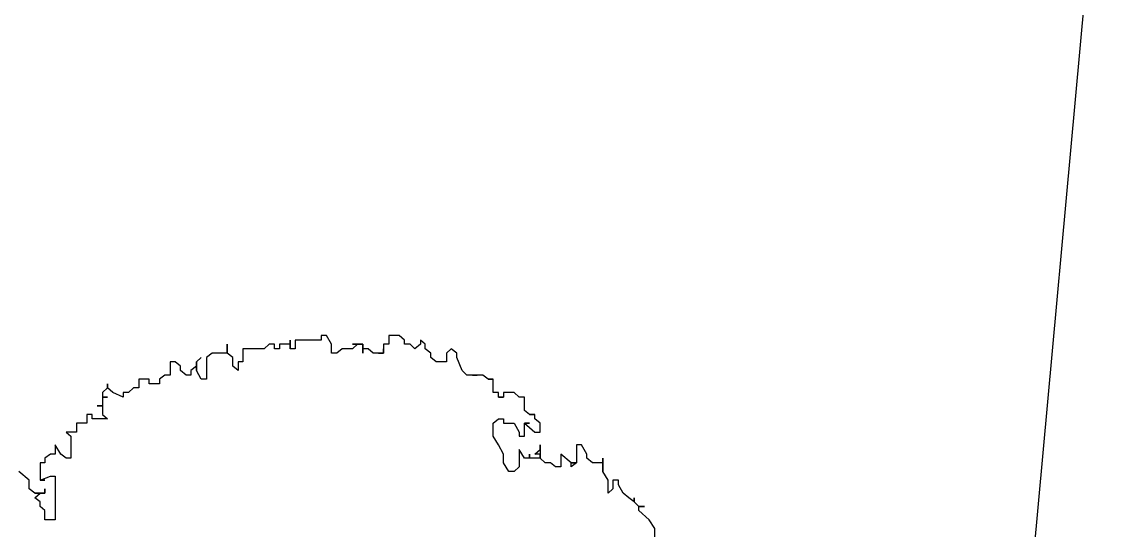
# Model space of a CAD drawing. Extents: x -30 to 1202, y 231 to 898.
# Drawn here: x 421.65 to 430.64, y 370.36 to 374.58 of the extents above; entities that cross this region are included whole.
import ezdxf

# ---------------------------------------------------------------- set-up
doc = ezdxf.new("R2010")
doc.units = 0
doc.header["$LTSCALE"] = 0.04
doc.layers.get('0').update_dxf_attribs({"linetype": 'CONTINUOUS'})
for name, color, linetype in [('CONTORXXNP----00', 255, 'CONTINUOUS'), ('PISO', 1, 'CONTINUOUS'), ('PISOS', 1, 'CONTINUOUS')]:
    doc.layers.add(name, color=color, linetype=linetype)
doc.styles.get("Standard").update_dxf_attribs({"font": 'romans.shx'})

# ---------------------------------------------------------------- blocks, each defined once
blk = doc.blocks.new('ARB3')
at = {"color": 0}
for p, q in [((-0.281, 0.3921), (-0.281, 0.399)), ((-0.281, 0.399), (-0.281, 0.3921)), ((-0.2642, 0.4052), (-0.2758, 0.3921)), ((-0.2532, 0.4121), (-0.2642, 0.4052)), ((-0.2312, 0.4121), (-0.2532, 0.4121)), ((-0.2868, 0.386), (-0.2919, 0.386)), ((-0.2919, 0.386), (-0.2868, 0.386)), ((-0.2868, 0.386), (-0.2919, 0.3791)), ((-0.281, 0.3921), (-0.2868, 0.386)), ((-0.2758, 0.3921), (-0.281, 0.3921)), ((-0.2978, 0.3721), (-0.3087, 0.366)), ((-0.2919, 0.3791), (-0.2978, 0.3721)), ((-0.3087, 0.366), (-0.3146, 0.366)), ((-0.3146, 0.366), (-0.3146, 0.3591)), ((-0.3146, 0.3591), (-0.3036, 0.3591)), ((-0.3036, 0.3591), (-0.2978, 0.3529)), ((-0.3255, 0.346), (-0.3423, 0.346)), ((-0.3423, 0.346), (-0.3365, 0.346)), ((-0.3365, 0.346), (-0.3365, 0.3329)), ((-0.3146, 0.3529), (-0.3255, 0.346)), ((-0.2978, 0.3529), (-0.3146, 0.3529)), ((-0.3365, 0.3329), (-0.3423, 0.326)), ((-0.3475, 0.326), (-0.3591, 0.3191)), ((-0.3591, 0.3191), (-0.3591, 0.3129)), ((-0.3423, 0.326), (-0.3475, 0.326)), ((-0.3591, 0.3129), (-0.3365, 0.3129)), ((-0.3365, 0.306), (-0.3475, 0.2929)), ((-0.3365, 0.3129), (-0.3365, 0.306)), ((-0.3365, 0.306), (-0.3365, 0.3129)), ((-0.3365, 0.3129), (-0.3313, 0.306)), ((-0.3313, 0.306), (-0.3365, 0.306)), ((-0.3475, 0.2929), (-0.3313, 0.2929)), ((-0.3313, 0.2929), (-0.3313, 0.286)), ((-0.3313, 0.286), (-0.3365, 0.2799)), ((-0.3365, 0.2799), (-0.3365, 0.2729)), ((-0.3869, 0.2668), (-0.3921, 0.2599)), ((-0.3753, 0.2668), (-0.3869, 0.2668)), ((-0.3753, 0.2599), (-0.3753, 0.2668)), ((-0.3533, 0.2668), (-0.3591, 0.2668)), ((-0.3591, 0.2668), (-0.3423, 0.2668)), ((-0.3475, 0.2599), (-0.3533, 0.2668)), ((-0.3423, 0.2668), (-0.3475, 0.2668)), ((-0.3475, 0.2668), (-0.3475, 0.2599)), ((-0.3365, 0.2729), (-0.3423, 0.2668)), ((-0.3423, 0.2668), (-0.3423, 0.2529)), ((-0.3979, 0.2529), (-0.403, 0.2468)), ((-0.3921, 0.2599), (-0.3979, 0.2599)), ((-0.3979, 0.2599), (-0.3979, 0.2529)), ((-0.3979, 0.2529), (-0.3979, 0.2599)), ((-0.3979, 0.2599), (-0.3979, 0.2529)), ((-0.3869, 0.2468), (-0.3869, 0.2529)), ((-0.3869, 0.2529), (-0.3869, 0.2468)), ((-0.3869, 0.2468), (-0.3811, 0.2529)), ((-0.3811, 0.2529), (-0.3753, 0.2599)), ((-0.3423, 0.2529), (-0.3475, 0.2529)), ((-0.3475, 0.2529), (-0.3423, 0.2529)), ((-0.3423, 0.2529), (-0.3423, 0.2468)), ((-0.4198, 0.2399), (-0.4256, 0.2337)), ((-0.403, 0.2468), (-0.4198, 0.2468)), ((-0.4198, 0.2468), (-0.4198, 0.2399)), ((-0.3701, 0.2468), (-0.3869, 0.2468)), ((-0.3869, 0.2337), (-0.3753, 0.2399)), ((-0.3753, 0.2399), (-0.3701, 0.2399)), ((-0.3701, 0.2399), (-0.3701, 0.2468)), ((-0.3423, 0.2468), (-0.3533, 0.2399)), ((-0.3533, 0.2399), (-0.3313, 0.2399)), ((-0.3313, 0.2399), (-0.3255, 0.2337)), ((-0.4256, 0.2337), (-0.4256, 0.2199)), ((-0.3869, 0.2199), (-0.3869, 0.2337)), ((-0.3255, 0.2268), (-0.3365, 0.2199)), ((-0.3255, 0.2337), (-0.3255, 0.2268)), ((-0.4256, 0.2068), (-0.4424, 0.2068)), ((-0.4424, 0.2068), (-0.4424, 0.2007)), ((-0.4424, 0.2007), (-0.4424, 0.2068)), ((-0.4424, 0.2068), (-0.4424, 0.2007)), ((-0.4256, 0.2199), (-0.4198, 0.2199)), ((-0.4198, 0.2137), (-0.4256, 0.2137)), ((-0.4256, 0.2137), (-0.4256, 0.2068)), ((-0.4198, 0.2199), (-0.4198, 0.2137)), ((-0.4198, 0.2137), (-0.4198, 0.2199)), ((-0.4198, 0.2199), (-0.4198, 0.2137)), ((-0.3921, 0.2137), (-0.3921, 0.2199)), ((-0.3921, 0.2199), (-0.3869, 0.2199)), ((-0.3869, 0.2068), (-0.3921, 0.2137)), ((-0.3701, 0.2068), (-0.3869, 0.2068)), ((-0.3591, 0.2137), (-0.3701, 0.2068)), ((-0.3475, 0.2199), (-0.3591, 0.2137)), ((-0.3365, 0.2199), (-0.3475, 0.2199)), ((-0.4424, 0.2007), (-0.4476, 0.1937)), ((-0.4476, 0.1937), (-0.4476, 0.1807)), ((-0.4476, 0.1807), (-0.4476, 0.1868)), ((-0.4476, 0.1868), (-0.4476, 0.1737)), ((-0.4534, 0.1676), (-0.4702, 0.1607)), ((-0.4476, 0.1737), (-0.4534, 0.1676)), ((-0.4754, 0.1607), (-0.4812, 0.1537)), ((-0.4812, 0.1537), (-0.4754, 0.1476)), ((-0.4702, 0.1607), (-0.4754, 0.1607)), ((-0.4754, 0.1476), (-0.4644, 0.1476)), ((-0.4644, 0.1476), (-0.4644, 0.1345)), ((-0.4754, 0.1276), (-0.4812, 0.1207)), ((-0.4702, 0.1276), (-0.4754, 0.1276)), ((-0.4644, 0.1345), (-0.4702, 0.1276)), ((-0.487, 0.1207), (-0.4922, 0.1145)), ((-0.4922, 0.1145), (-0.487, 0.1145)), ((-0.4812, 0.1207), (-0.487, 0.1207)), ((-0.487, 0.1145), (-0.4812, 0.1076)), ((-0.4812, 0.1076), (-0.487, 0.1015)), ((-0.487, 0.1015), (-0.487, 0.0945)), ((-0.487, 0.0945), (-0.4922, 0.0945)), ((-0.498, 0.0745), (-0.487, 0.0745)), ((-0.487, 0.0745), (-0.487, 0.0676)), ((-0.487, 0.0676), (-0.4754, 0.0676)), ((-0.4754, 0.0676), (-0.4812, 0.0676)), ((-0.4812, 0.0676), (-0.4754, 0.0676)), ((-0.4754, 0.0676), (-0.4754, 0.0615)), ((-0.4754, 0.0615), (-0.4754, 0.0676)), ((-0.4754, 0.0676), (-0.4754, 0.0546)), ((-0.4754, 0.0415), (-0.487, 0.0415)), ((-0.487, 0.0415), (-0.487, 0.0284)), ((-0.4754, 0.0546), (-0.4812, 0.0484)), ((-0.4812, 0.0484), (-0.4812, 0.0415)), ((-0.4812, 0.0415), (-0.4754, 0.0415)), ((-0.487, 0.0284), (-0.487, 0.0346)), ((-0.487, 0.0346), (-0.4812, 0.0284)), ((-0.4812, 0.0284), (-0.4812, 0.0153)), ((-0.4812, 0.0153), (-0.4754, 0.0084)), ((-0.487, 0.0015), (-0.498, -0.0047)), ((-0.4754, 0.0015), (-0.487, 0.0015)), ((-0.4754, 0.0084), (-0.4754, 0.0015)), ((-0.4922, -0.0446), (-0.4812, -0.0446)), ((-0.4812, -0.0508), (-0.4922, -0.0508)), ((-0.4922, -0.0508), (-0.487, -0.0508)), ((-0.487, -0.0508), (-0.487, -0.0646)), ((-0.4812, -0.0446), (-0.4812, -0.0508)), ((-0.487, -0.0646), (-0.4812, -0.0646)), ((-0.4812, -0.0646), (-0.4812, -0.0708)), ((-0.4812, -0.0708), (-0.487, -0.0708)), ((-0.487, -0.0708), (-0.487, -0.0777)), ((-0.487, -0.0777), (-0.4812, -0.0839)), ((-0.4812, -0.0839), (-0.4812, -0.1108)), ((-0.4812, -0.1108), (-0.4644, -0.1108)), ((-0.4644, -0.1108), (-0.4644, -0.1169)), ((-0.4644, -0.1169), (-0.4534, -0.1169)), ((-0.4534, -0.1169), (-0.4592, -0.1238)), ((-0.4754, -0.1308), (-0.487, -0.1308)), ((-0.487, -0.1308), (-0.4754, -0.1308)), ((-0.4702, -0.1238), (-0.4754, -0.1308)), ((-0.4754, -0.1308), (-0.4754, -0.15)), ((-0.4592, -0.1238), (-0.4702, -0.1238)), ((-0.4754, -0.15), (-0.4702, -0.1569)), ((-0.4702, -0.1569), (-0.4424, -0.1569)), ((-0.4644, -0.17), (-0.4702, -0.1638)), ((-0.4702, -0.1638), (-0.4644, -0.17)), ((-0.4424, -0.1638), (-0.4534, -0.17)), ((-0.4424, -0.1569), (-0.4424, -0.1638)), ((-0.4534, -0.17), (-0.4644, -0.17)), ((-0.4644, -0.17), (-0.4592, -0.17)), ((-0.4592, -0.17), (-0.4534, -0.1769)), ((-0.4534, -0.1769), (-0.4476, -0.1769)), ((-0.4476, -0.1769), (-0.4476, -0.1831)), ((-0.4592, -0.19), (-0.4644, -0.1969)), ((-0.4534, -0.19), (-0.4592, -0.19)), ((-0.4476, -0.1831), (-0.4534, -0.19)), ((-0.4644, -0.1969), (-0.4644, -0.2031)), ((-0.4644, -0.2031), (-0.4476, -0.2031)), ((-0.4476, -0.2031), (-0.4476, -0.21)), ((-0.4476, -0.21), (-0.4424, -0.2169)), ((-0.4424, -0.2169), (-0.4366, -0.2169)), ((-0.4366, -0.2169), (-0.4366, -0.23)), ((-0.4366, -0.23), (-0.4424, -0.23)), ((-0.4424, -0.23), (-0.4424, -0.243)), ((-0.4424, -0.243), (-0.4315, -0.243)), ((-0.4315, -0.243), (-0.4315, -0.25)), ((-0.4315, -0.25), (-0.4256, -0.2561)), ((-0.4256, -0.2561), (-0.4256, -0.263)), ((-0.4256, -0.263), (-0.4198, -0.263)), ((-0.4198, -0.263), (-0.4256, -0.2761)), ((-0.4315, -0.283), (-0.4366, -0.283)), ((-0.4366, -0.283), (-0.4315, -0.283)), ((-0.4256, -0.2761), (-0.4315, -0.283)), ((-0.4315, -0.283), (-0.4256, -0.2892)), ((-0.4198, -0.2892), (-0.4198, -0.283)), ((-0.4198, -0.283), (-0.4198, -0.2892)), ((-0.3979, -0.2892), (-0.3921, -0.283)), ((-0.3921, -0.283), (-0.3921, -0.3022)), ((-0.4256, -0.2892), (-0.4198, -0.2892)), ((-0.4198, -0.2892), (-0.4089, -0.2892)), ((-0.4089, -0.2892), (-0.4089, -0.2961)), ((-0.4089, -0.2961), (-0.4089, -0.2892)), ((-0.4089, -0.2892), (-0.3979, -0.2892)), ((-0.3921, -0.3022), (-0.3979, -0.3022)), ((-0.3979, -0.3022), (-0.3979, -0.3092)), ((-0.3979, -0.3092), (-0.3869, -0.3092)), ((-0.3869, -0.3092), (-0.3869, -0.3222)), ((-0.3869, -0.3222), (-0.3753, -0.3222)), ((-0.3753, -0.3222), (-0.3753, -0.3353)), ((-0.3753, -0.3353), (-0.3701, -0.3292)), ((-0.3701, -0.3292), (-0.3423, -0.3292)), ((-0.3423, -0.3292), (-0.3423, -0.3353)), ((-0.3475, -0.3422), (-0.3591, -0.3492)), ((-0.3423, -0.3353), (-0.3475, -0.3422)), ((-0.3591, -0.3492), (-0.3475, -0.3492)), ((-0.3475, -0.3492), (-0.3475, -0.3553)), ((-0.3475, -0.3553), (-0.3423, -0.3622)), ((-0.3197, -0.3553), (-0.3197, -0.3492)), ((-0.3197, -0.3492), (-0.2642, -0.3492)), ((-0.3146, -0.3684), (-0.3197, -0.3553)), ((-0.2642, -0.3492), (-0.2642, -0.3622)), ((-0.3423, -0.3622), (-0.3365, -0.3622)), ((-0.3365, -0.3622), (-0.3365, -0.3684)), ((-0.3365, -0.3684), (-0.3146, -0.3684)), ((-0.3146, -0.3684), (-0.3146, -0.3622)), ((-0.3146, -0.3622), (-0.3146, -0.3684)), ((-0.2978, -0.3622), (-0.3036, -0.3622)), ((-0.3036, -0.3622), (-0.2978, -0.3622)), ((-0.2978, -0.3684), (-0.2978, -0.3622)), ((-0.2978, -0.3622), (-0.2978, -0.3753)), ((-0.2919, -0.3753), (-0.2978, -0.3684)), ((-0.2868, -0.3684), (-0.2919, -0.3753)), ((-0.281, -0.3684), (-0.2868, -0.3684)), ((-0.2758, -0.3622), (-0.281, -0.3684)), ((-0.2642, -0.3622), (-0.2758, -0.3622)), ((-0.3146, -0.3822), (-0.3255, -0.3953)), ((-0.3036, -0.3822), (-0.3146, -0.3822)), ((-0.2978, -0.3753), (-0.3036, -0.3822))]:
    blk.add_line(p, q, dxfattribs=at)
for p, q in [((-0.4922, 0.0945), (-0.498, 0.0876)), ((-0.498, 0.0876), (-0.498, 0.0745)), ((-0.498, -0.0047), (-0.498, -0.0116)), ((-0.498, -0.0116), (-0.4922, -0.0116)), ((-0.4922, -0.0116), (-0.4922, -0.0446))]:
    blk.add_line(p, q)
at = {"layer": 'CONTORXXNP----00'}
for p, q in [((-0.2642, 0.4052), (-0.2758, 0.3921)), ((-0.2532, 0.4121), (-0.2642, 0.4052)), ((-0.2312, 0.4121), (-0.2532, 0.4121)), ((-0.2868, 0.386), (-0.2919, 0.3791)), ((-0.281, 0.3921), (-0.2868, 0.386)), ((-0.2758, 0.3921), (-0.281, 0.3921)), ((-0.2978, 0.3721), (-0.3087, 0.366)), ((-0.2919, 0.3791), (-0.2978, 0.3721)), ((-0.3146, 0.366), (-0.3146, 0.3591)), ((-0.3087, 0.366), (-0.3146, 0.366)), ((-0.3146, 0.3591), (-0.3036, 0.3591)), ((-0.3036, 0.3591), (-0.2978, 0.3529)), ((-0.3365, 0.346), (-0.3255, 0.346)), ((-0.3365, 0.346), (-0.3365, 0.3329)), ((-0.3146, 0.3529), (-0.3255, 0.346)), ((-0.2978, 0.3529), (-0.3146, 0.3529)), ((-0.3365, 0.3329), (-0.3423, 0.326)), ((-0.3475, 0.326), (-0.3591, 0.3191)), ((-0.3591, 0.3191), (-0.3591, 0.3129)), ((-0.3423, 0.326), (-0.3475, 0.326)), ((-0.3591, 0.3129), (-0.3365, 0.3129)), ((-0.3365, 0.306), (-0.3475, 0.2929)), ((-0.3365, 0.306), (-0.3365, 0.3129)), ((-0.3365, 0.3129), (-0.3365, 0.306)), ((-0.3475, 0.2929), (-0.3313, 0.2929)), ((-0.3313, 0.2929), (-0.3313, 0.286)), ((-0.3313, 0.286), (-0.3365, 0.2799)), ((-0.3365, 0.2799), (-0.3365, 0.2729)), ((-0.3869, 0.2668), (-0.3921, 0.2599)), ((-0.3753, 0.2668), (-0.3869, 0.2668)), ((-0.3753, 0.2599), (-0.3753, 0.2668)), ((-0.3365, 0.2729), (-0.3423, 0.2668)), ((-0.3423, 0.2668), (-0.3423, 0.2529)), ((-0.3979, 0.2529), (-0.403, 0.2468)), ((-0.3979, 0.2599), (-0.3979, 0.2529)), ((-0.3979, 0.2529), (-0.3979, 0.2599)), ((-0.3979, 0.2599), (-0.3979, 0.2529)), ((-0.3921, 0.2599), (-0.3979, 0.2599)), ((-0.3869, 0.2468), (-0.3811, 0.2529)), ((-0.3811, 0.2529), (-0.3753, 0.2599)), ((-0.3423, 0.2529), (-0.3423, 0.2468)), ((-0.4198, 0.2399), (-0.4256, 0.2337)), ((-0.4198, 0.2468), (-0.4198, 0.2399)), ((-0.403, 0.2468), (-0.4198, 0.2468)), ((-0.3701, 0.2468), (-0.3869, 0.2468)), ((-0.3869, 0.2337), (-0.3753, 0.2399)), ((-0.3753, 0.2399), (-0.3701, 0.2399)), ((-0.3701, 0.2399), (-0.3701, 0.2468)), ((-0.3423, 0.2468), (-0.3533, 0.2399)), ((-0.3533, 0.2399), (-0.3313, 0.2399)), ((-0.3313, 0.2399), (-0.3255, 0.2337)), ((-0.4256, 0.2337), (-0.4256, 0.2199)), ((-0.3869, 0.2199), (-0.3869, 0.2337)), ((-0.3255, 0.2268), (-0.3365, 0.2199)), ((-0.3255, 0.2337), (-0.3255, 0.2268)), ((-0.4424, 0.2068), (-0.4424, 0.2007)), ((-0.4424, 0.2007), (-0.4424, 0.2068)), ((-0.4424, 0.2068), (-0.4424, 0.2007)), ((-0.4256, 0.2068), (-0.4424, 0.2068)), ((-0.4256, 0.2199), (-0.4198, 0.2199)), ((-0.4256, 0.2137), (-0.4256, 0.2068)), ((-0.4198, 0.2137), (-0.4256, 0.2137)), ((-0.4198, 0.2199), (-0.4198, 0.2137)), ((-0.4198, 0.2137), (-0.4198, 0.2199)), ((-0.4198, 0.2199), (-0.4198, 0.2137)), ((-0.3921, 0.2199), (-0.3869, 0.2199)), ((-0.3921, 0.2137), (-0.3921, 0.2199)), ((-0.3869, 0.2068), (-0.3921, 0.2137)), ((-0.3701, 0.2068), (-0.3869, 0.2068)), ((-0.3591, 0.2137), (-0.3701, 0.2068)), ((-0.3475, 0.2199), (-0.3591, 0.2137)), ((-0.3365, 0.2199), (-0.3475, 0.2199)), ((-0.4424, 0.2007), (-0.4476, 0.1937)), ((-0.4476, 0.1937), (-0.4476, 0.1807)), ((-0.4476, 0.1868), (-0.4476, 0.1737)), ((-0.4476, 0.1807), (-0.4476, 0.1868)), ((-0.4534, 0.1676), (-0.4702, 0.1607)), ((-0.4476, 0.1737), (-0.4534, 0.1676)), ((-0.4754, 0.1607), (-0.4812, 0.1537)), ((-0.4812, 0.1537), (-0.4754, 0.1476)), ((-0.4702, 0.1607), (-0.4754, 0.1607)), ((-0.4754, 0.1476), (-0.4644, 0.1476)), ((-0.4644, 0.1476), (-0.4644, 0.1345)), ((-0.4754, 0.1276), (-0.4812, 0.1207)), ((-0.4702, 0.1276), (-0.4754, 0.1276)), ((-0.4644, 0.1345), (-0.4702, 0.1276)), ((-0.487, 0.1207), (-0.4922, 0.1145)), ((-0.4922, 0.1145), (-0.487, 0.1145)), ((-0.4812, 0.1207), (-0.487, 0.1207)), ((-0.487, 0.1145), (-0.4812, 0.1076)), ((-0.4812, 0.1076), (-0.487, 0.1015)), ((-0.487, 0.1015), (-0.487, 0.0945)), ((-0.4922, 0.0945), (-0.498, 0.0876)), ((-0.498, 0.0876), (-0.498, 0.0745)), ((-0.487, 0.0945), (-0.4922, 0.0945)), ((-0.498, 0.0745), (-0.487, 0.0745)), ((-0.487, 0.0745), (-0.487, 0.0676)), ((-0.487, 0.0676), (-0.4754, 0.0676)), ((-0.4812, 0.0676), (-0.4754, 0.0676)), ((-0.4754, 0.0676), (-0.4812, 0.0676)), ((-0.4754, 0.0676), (-0.4754, 0.0546)), ((-0.4754, 0.0615), (-0.4754, 0.0676)), ((-0.4754, 0.0676), (-0.4754, 0.0615)), ((-0.487, 0.0415), (-0.4812, 0.0415)), ((-0.487, 0.0346), (-0.487, 0.0415)), ((-0.4754, 0.0546), (-0.4812, 0.0484)), ((-0.4812, 0.0484), (-0.4812, 0.0415)), ((-0.487, 0.0346), (-0.4812, 0.0284)), ((-0.4812, 0.0284), (-0.4812, 0.0153)), ((-0.4812, 0.0153), (-0.4754, 0.0084)), ((-0.487, 0.0015), (-0.498, -0.0047)), ((-0.4754, 0.0015), (-0.487, 0.0015)), ((-0.4754, 0.0084), (-0.4754, 0.0015)), ((-0.498, -0.0047), (-0.498, -0.0116)), ((-0.498, -0.0116), (-0.4922, -0.0116)), ((-0.4922, -0.0116), (-0.4922, -0.0446)), ((-0.4922, -0.0446), (-0.4812, -0.0446)), ((-0.487, -0.0508), (-0.4812, -0.0508)), ((-0.487, -0.0508), (-0.487, -0.0646)), ((-0.4812, -0.0446), (-0.4812, -0.0508)), ((-0.487, -0.0646), (-0.4812, -0.0646)), ((-0.4812, -0.0646), (-0.4812, -0.0708)), ((-0.487, -0.0708), (-0.487, -0.0777)), ((-0.4812, -0.0708), (-0.487, -0.0708)), ((-0.487, -0.0777), (-0.4812, -0.0839)), ((-0.4812, -0.0839), (-0.4812, -0.1108)), ((-0.4812, -0.1108), (-0.4644, -0.1108)), ((-0.4644, -0.1108), (-0.4644, -0.1169)), ((-0.4644, -0.1169), (-0.4534, -0.1169)), ((-0.4534, -0.1169), (-0.4592, -0.1238)), ((-0.4702, -0.1238), (-0.4754, -0.1308)), ((-0.4754, -0.1308), (-0.4754, -0.15)), ((-0.4592, -0.1238), (-0.4702, -0.1238)), ((-0.4754, -0.15), (-0.4702, -0.1569)), ((-0.4702, -0.1569), (-0.4424, -0.1569)), ((-0.4424, -0.1638), (-0.4534, -0.17)), ((-0.4424, -0.1569), (-0.4424, -0.1638)), ((-0.4592, -0.17), (-0.4534, -0.17)), ((-0.4592, -0.17), (-0.4534, -0.1769)), ((-0.4534, -0.1769), (-0.4476, -0.1769)), ((-0.4476, -0.1769), (-0.4476, -0.1831)), ((-0.4592, -0.19), (-0.4644, -0.1969)), ((-0.4534, -0.19), (-0.4592, -0.19)), ((-0.4476, -0.1831), (-0.4534, -0.19)), ((-0.4644, -0.1969), (-0.4644, -0.2031)), ((-0.4644, -0.2031), (-0.4476, -0.2031)), ((-0.4476, -0.2031), (-0.4476, -0.21)), ((-0.4476, -0.21), (-0.4424, -0.2169)), ((-0.4424, -0.2169), (-0.4366, -0.2169)), ((-0.4366, -0.2169), (-0.4366, -0.23)), ((-0.4424, -0.23), (-0.4424, -0.243)), ((-0.4366, -0.23), (-0.4424, -0.23)), ((-0.4424, -0.243), (-0.4315, -0.243)), ((-0.4315, -0.243), (-0.4315, -0.25)), ((-0.4315, -0.25), (-0.4256, -0.2561)), ((-0.4256, -0.2561), (-0.4256, -0.263)), ((-0.4198, -0.263), (-0.4256, -0.2761)), ((-0.4256, -0.263), (-0.4198, -0.263)), ((-0.4256, -0.2761), (-0.4315, -0.283)), ((-0.4315, -0.283), (-0.4256, -0.2892)), ((-0.3979, -0.2892), (-0.3921, -0.283)), ((-0.3921, -0.283), (-0.3921, -0.3022)), ((-0.4256, -0.2892), (-0.4198, -0.2892)), ((-0.4198, -0.2892), (-0.4089, -0.2892)), ((-0.4089, -0.2892), (-0.3979, -0.2892)), ((-0.3979, -0.3022), (-0.3979, -0.3092)), ((-0.3921, -0.3022), (-0.3979, -0.3022)), ((-0.3979, -0.3092), (-0.3869, -0.3092)), ((-0.3869, -0.3092), (-0.3869, -0.3222)), ((-0.3869, -0.3222), (-0.3753, -0.3222)), ((-0.3753, -0.3222), (-0.3753, -0.3353)), ((-0.3753, -0.3353), (-0.3701, -0.3292)), ((-0.3701, -0.3292), (-0.3423, -0.3292)), ((-0.3423, -0.3292), (-0.3423, -0.3353)), ((-0.3475, -0.3422), (-0.3591, -0.3492)), ((-0.3423, -0.3353), (-0.3475, -0.3422)), ((-0.3591, -0.3492), (-0.3475, -0.3492)), ((-0.3475, -0.3492), (-0.3475, -0.3553)), ((-0.3475, -0.3553), (-0.3423, -0.3622)), ((-0.3197, -0.3492), (-0.2642, -0.3492)), ((-0.3197, -0.3553), (-0.3197, -0.3492)), ((-0.3146, -0.3684), (-0.3197, -0.3553)), ((-0.2642, -0.3492), (-0.2642, -0.3622)), ((-0.3423, -0.3622), (-0.3365, -0.3622)), ((-0.3365, -0.3622), (-0.3365, -0.3684)), ((-0.3365, -0.3684), (-0.3146, -0.3684)), ((-0.2978, -0.3753), (-0.2978, -0.3684)), ((-0.2919, -0.3753), (-0.2978, -0.3684)), ((-0.2868, -0.3684), (-0.2919, -0.3753)), ((-0.281, -0.3684), (-0.2868, -0.3684)), ((-0.2758, -0.3622), (-0.281, -0.3684)), ((-0.2642, -0.3622), (-0.2758, -0.3622)), ((-0.3146, -0.3822), (-0.3255, -0.3953)), ((-0.3036, -0.3822), (-0.3146, -0.3822)), ((-0.2978, -0.3753), (-0.3036, -0.3822))]:
    blk.add_line(p, q, dxfattribs=at)
at = {"flags": 11}
blk.add_attdef('CENTROIDE', (-0.1114, -0.0329), '', height=0.0504, dxfattribs=at)

msp = doc.modelspace()

# ---------------------------------------------------------------- linework, layer by layer
at = {"layer": 'PISOS'}
msp.add_line((435.3133, 427.3817), (429.7206, 366.5424), dxfattribs=at)

# ---------------------------------------------------------------- block references
at = {"layer": 'PISO', "xscale": 6.537659951253428, "yscale": 6.537659951253428, "zscale": 6.537659951253428, "rotation": 270}
msp.add_blockref('ARB3', (424.2146, 368.7184), dxfattribs=at)

doc.saveas('drawing.dxf')
